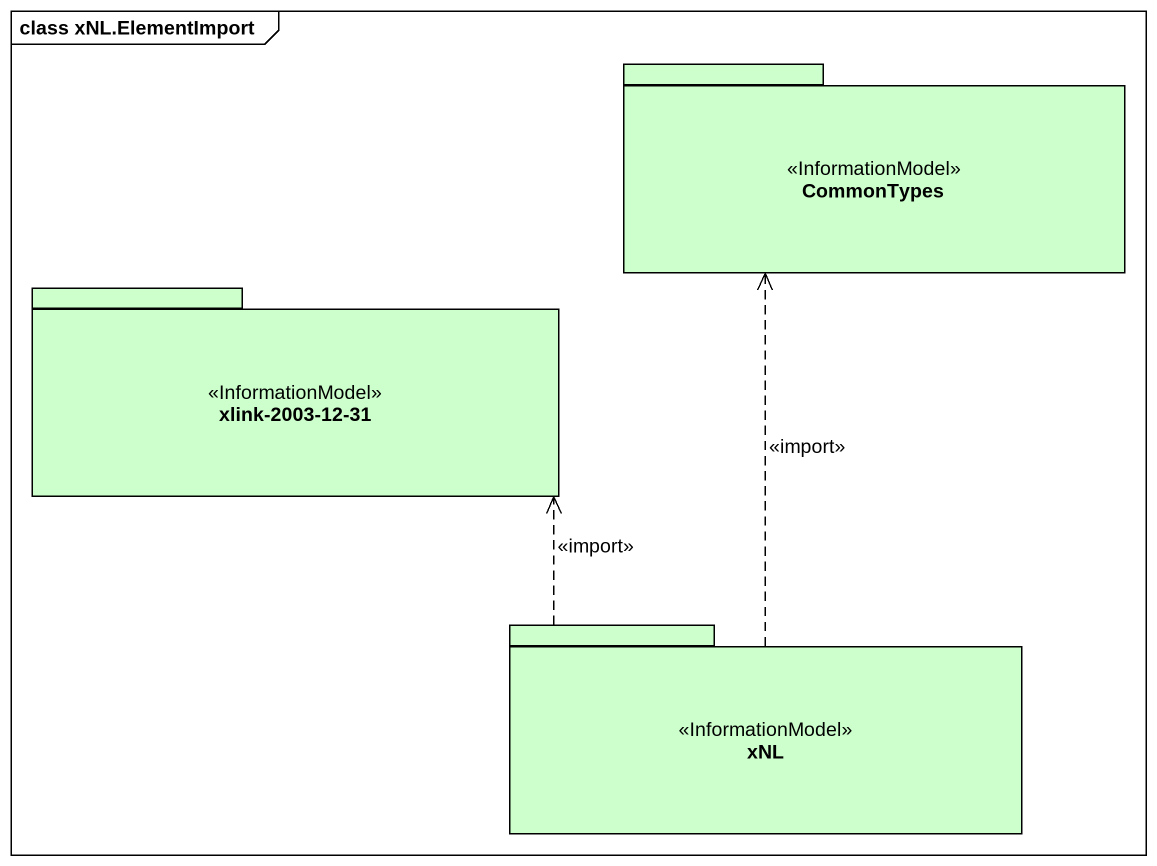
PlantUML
@startuml
mainframe class xNL.ElementImport
package CommonTypes <<InformationModel>> #CCFFCC {
}
package "xlink-2003-12-31" as xlink_2003_12_31 <<InformationModel>> #CCFFCC {
}
package xNL <<InformationModel>> #CCFFCC {
}
xNL .up.> CommonTypes : <<import>>
xNL .up.> xlink_2003_12_31 : <<import>>
@enduml
